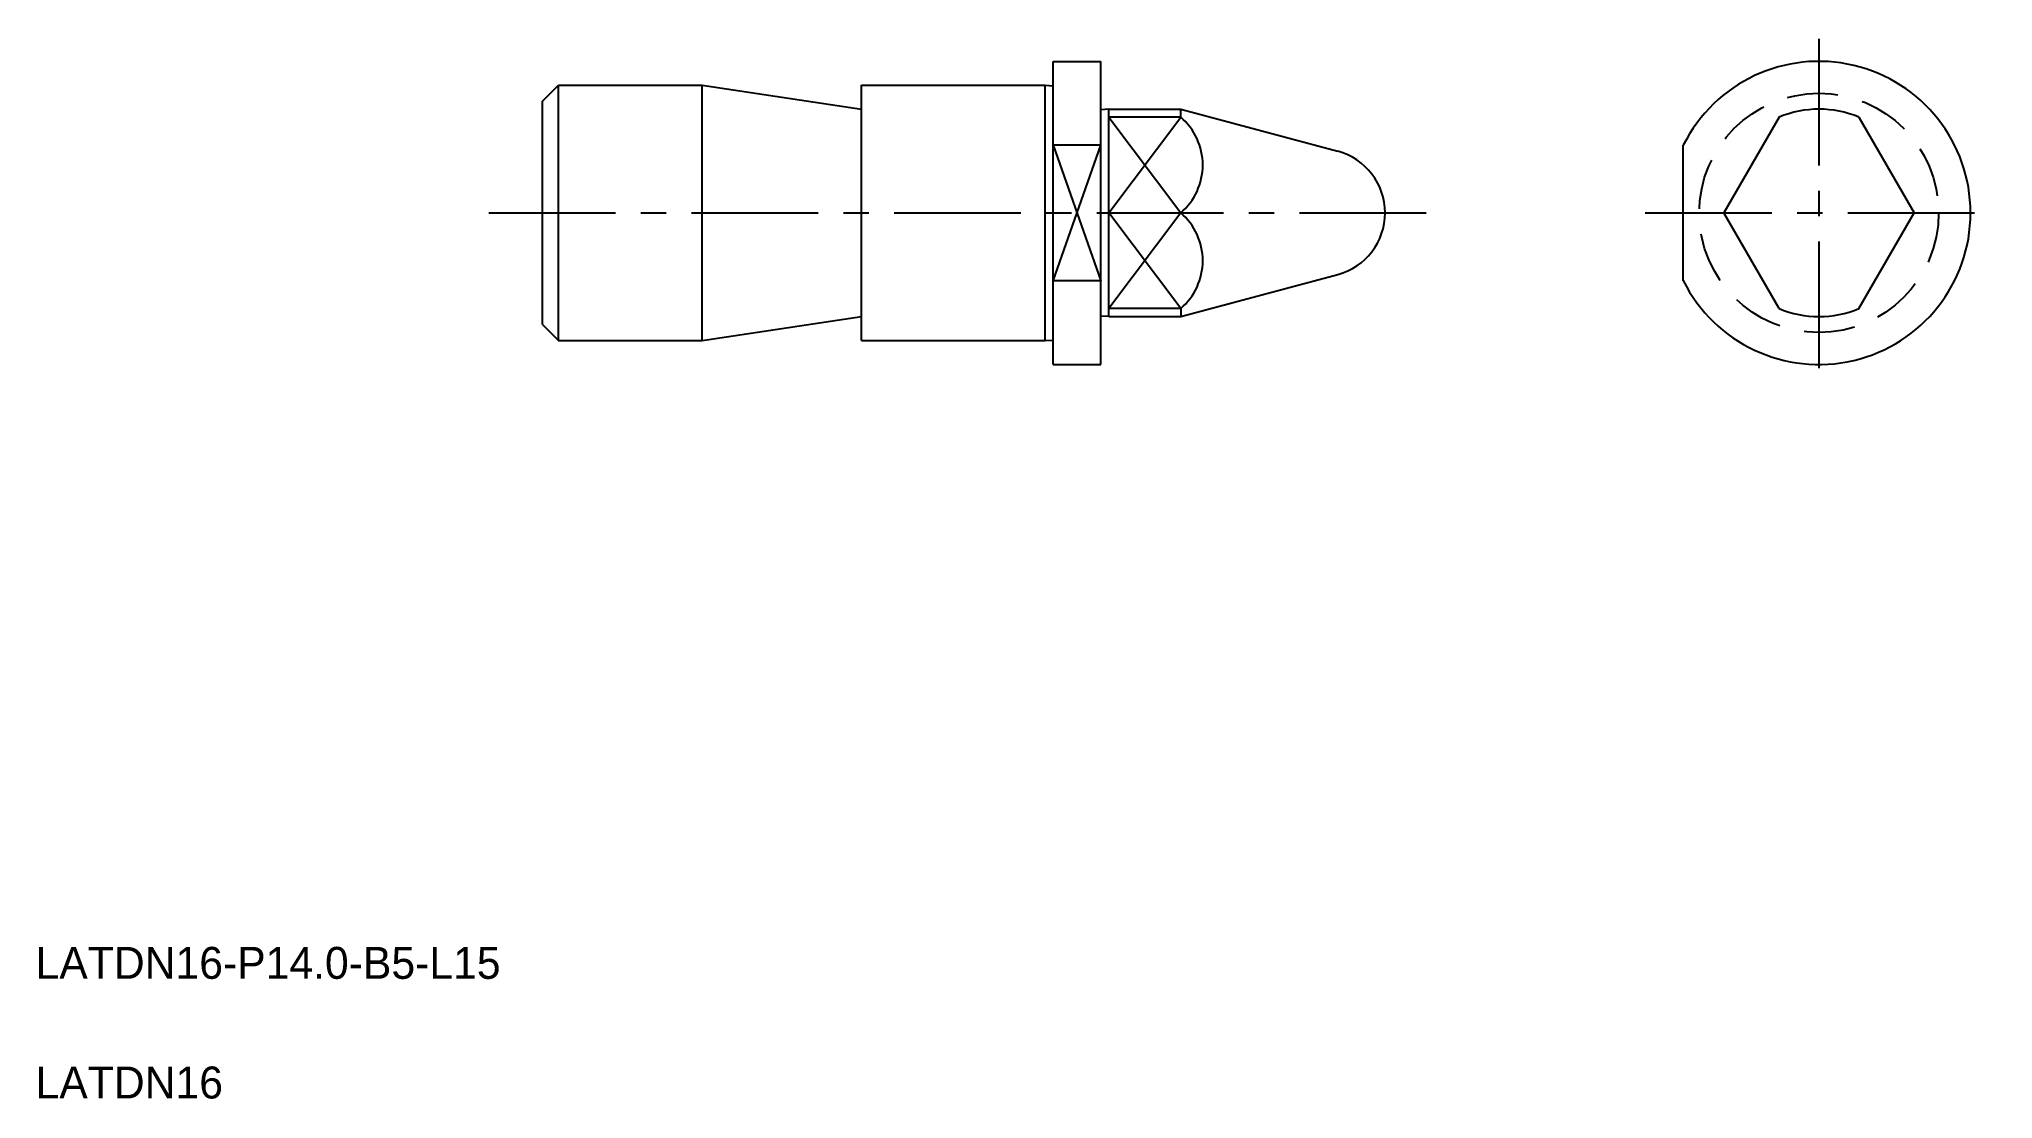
# Model space of a CAD drawing. Extents: x 5 to 128, y 5 to 71.
import ezdxf

# ---------------------------------------------------------------- set-up
doc = ezdxf.new("R2010")
doc.units = 0
doc.header["$LTSCALE"] = 0.25
doc.linetypes.add('CENTER', pattern=[50.8, 31.75, -6.35, 6.35, -6.35])
doc.linetypes.add('DASHED', pattern=[19.05, 12.7, -6.35])
doc.layers.get('0').update_dxf_attribs({"linetype": 'CONTINUOUS'})
doc.layers.add('CENTER', color=1, linetype='CENTER')

msp = doc.modelspace()

# ---------------------------------------------------------------- linework, layer by layer
at = {"linetype": 'CONTINUOUS'}
for p, q in [((68.76, 51.01), (68.76, 70.01)), ((68.76, 70.01), (71.76, 70.01)), ((71.76, 51.01), (71.76, 70.01)), ((36.76, 67.51), (37.76, 68.51)), ((36.76, 53.51), (36.76, 67.51)), ((37.76, 52.51), (37.76, 68.51)), ((37.76, 68.51), (46.76, 68.51)), ((46.76, 52.51), (46.76, 68.51)), ((46.76, 68.51), (56.76, 67.01)), ((56.76, 52.51), (56.76, 68.51)), ((56.76, 68.51), (68.26, 68.51)), ((68.26, 52.51), (68.26, 68.51)), ((72.26, 67.01), (76.76, 67.01)), ((72.26, 54.01), (72.26, 67.01)), ((76.76, 66.51), (72.26, 66.51)), ((76.76, 67.01), (86.6, 64.37)), ((76.76, 66.51), (76.76, 67.01)), ((114.25, 66.51), (110.79, 60.51)), ((119.25, 66.51), (122.72, 60.51)), ((114.25, 54.51), (110.79, 60.51)), ((119.25, 54.51), (122.72, 60.51)), ((76.76, 54.01), (86.6, 56.64)), ((46.76, 52.51), (56.76, 54.01)), ((76.76, 54.51), (72.26, 54.51)), ((72.26, 54.01), (76.76, 54.01)), ((76.76, 54.51), (76.76, 54.01)), ((36.76, 53.51), (37.76, 52.51)), ((37.76, 52.51), (46.76, 52.51)), ((56.76, 52.51), (68.26, 52.51)), ((68.76, 51.01), (71.76, 51.01))]:
    msp.add_line(p, q, dxfattribs=at)
for p, q in [((68.26, 68.51), (68.76, 68.48)), ((72.26, 67.01), (71.76, 66.98)), ((79.22, 66.35), (79.22, 66.35)), ((81.68, 65.69), (81.68, 65.69)), ((71.76, 64.75), (68.76, 64.75)), ((108.25, 56.26), (108.25, 64.75)), ((71.76, 60.51), (76.76, 60.51)), ((71.76, 56.26), (68.76, 56.26)), ((72.26, 54.01), (71.76, 54.03)), ((68.26, 52.51), (68.76, 52.53))]:
    msp.add_line(p, q)
at = {"color": 3}
for p, q in [((72.26, 66.51), (76.76, 60.51)), ((72.26, 60.51), (76.76, 66.51)), ((68.76, 64.75), (71.76, 56.26)), ((68.76, 56.26), (71.76, 64.75)), ((76.76, 60.51), (72.26, 54.51)), ((76.76, 54.51), (72.26, 60.51))]:
    msp.add_line(p, q, dxfattribs=at)
at = {"color": 3, "linetype": 'DASHED'}
msp.add_circle((116.75, 60.51), 7.5, dxfattribs=at)
at = {"linetype": 'CONTINUOUS'}
for centre, radius, start, end in [((116.75, 60.51), 9.5, 206.5254, 153.4746), ((74.2, 63.51), 3.94, 310.4475, 49.5525), ((116.75, 60.51), 6.5, 67.3801, 112.6199), ((85.56, 60.51), 4, 285, 75), ((74.2, 57.51), 3.94, 310.4475, 49.5525), ((116.75, 60.51), 6.5, 247.3801, 292.6199)]:
    msp.add_arc(centre, radius, start, end, dxfattribs=at)
at = {"layer": 'CENTER', "color": 1, "linetype": 'CENTER'}
for p, q in [((116.75, 71.41), (116.75, 49.61)), ((33.4, 60.51), (92.2, 60.51)), ((105.85, 60.51), (127.65, 60.51))]:
    msp.add_line(p, q, dxfattribs=at)

# ---------------------------------------------------------------- texts
for s, p in [('LATDN16-P14.0-B5-L15', (5, 12.5)), ('LATDN16', (5, 5))]:
    msp.add_text(s, height=2).set_placement(p)

doc.saveas('drawing.dxf')
